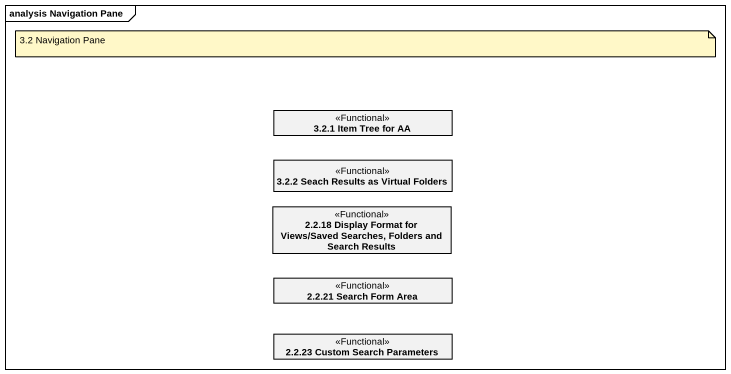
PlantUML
@startuml
mainframe analysis Navigation Pane
hide circle
hide empty members
class "3.2.1 Item Tree for AA" as r3_2_1_Item_Tree_for_AA <<Functional>>
class "3.2.2 Seach Results as Virtual Folders" as r3_2_2_Seach_Results_as <<Functional>>
class "2.2.18 Display Format for Views/Saved Searches, Folders and Search Results" as r2_2_18_Display_Format_for <<Functional>>
class "2.2.21 Search Form Area" as r2_2_21_Search_Form_Area <<Functional>>
class "2.2.23 Custom Search Parameters" as r2_2_23_Custom_Search <<Functional>>
note as N1
  3.2 Navigation Pane
end note
@enduml
